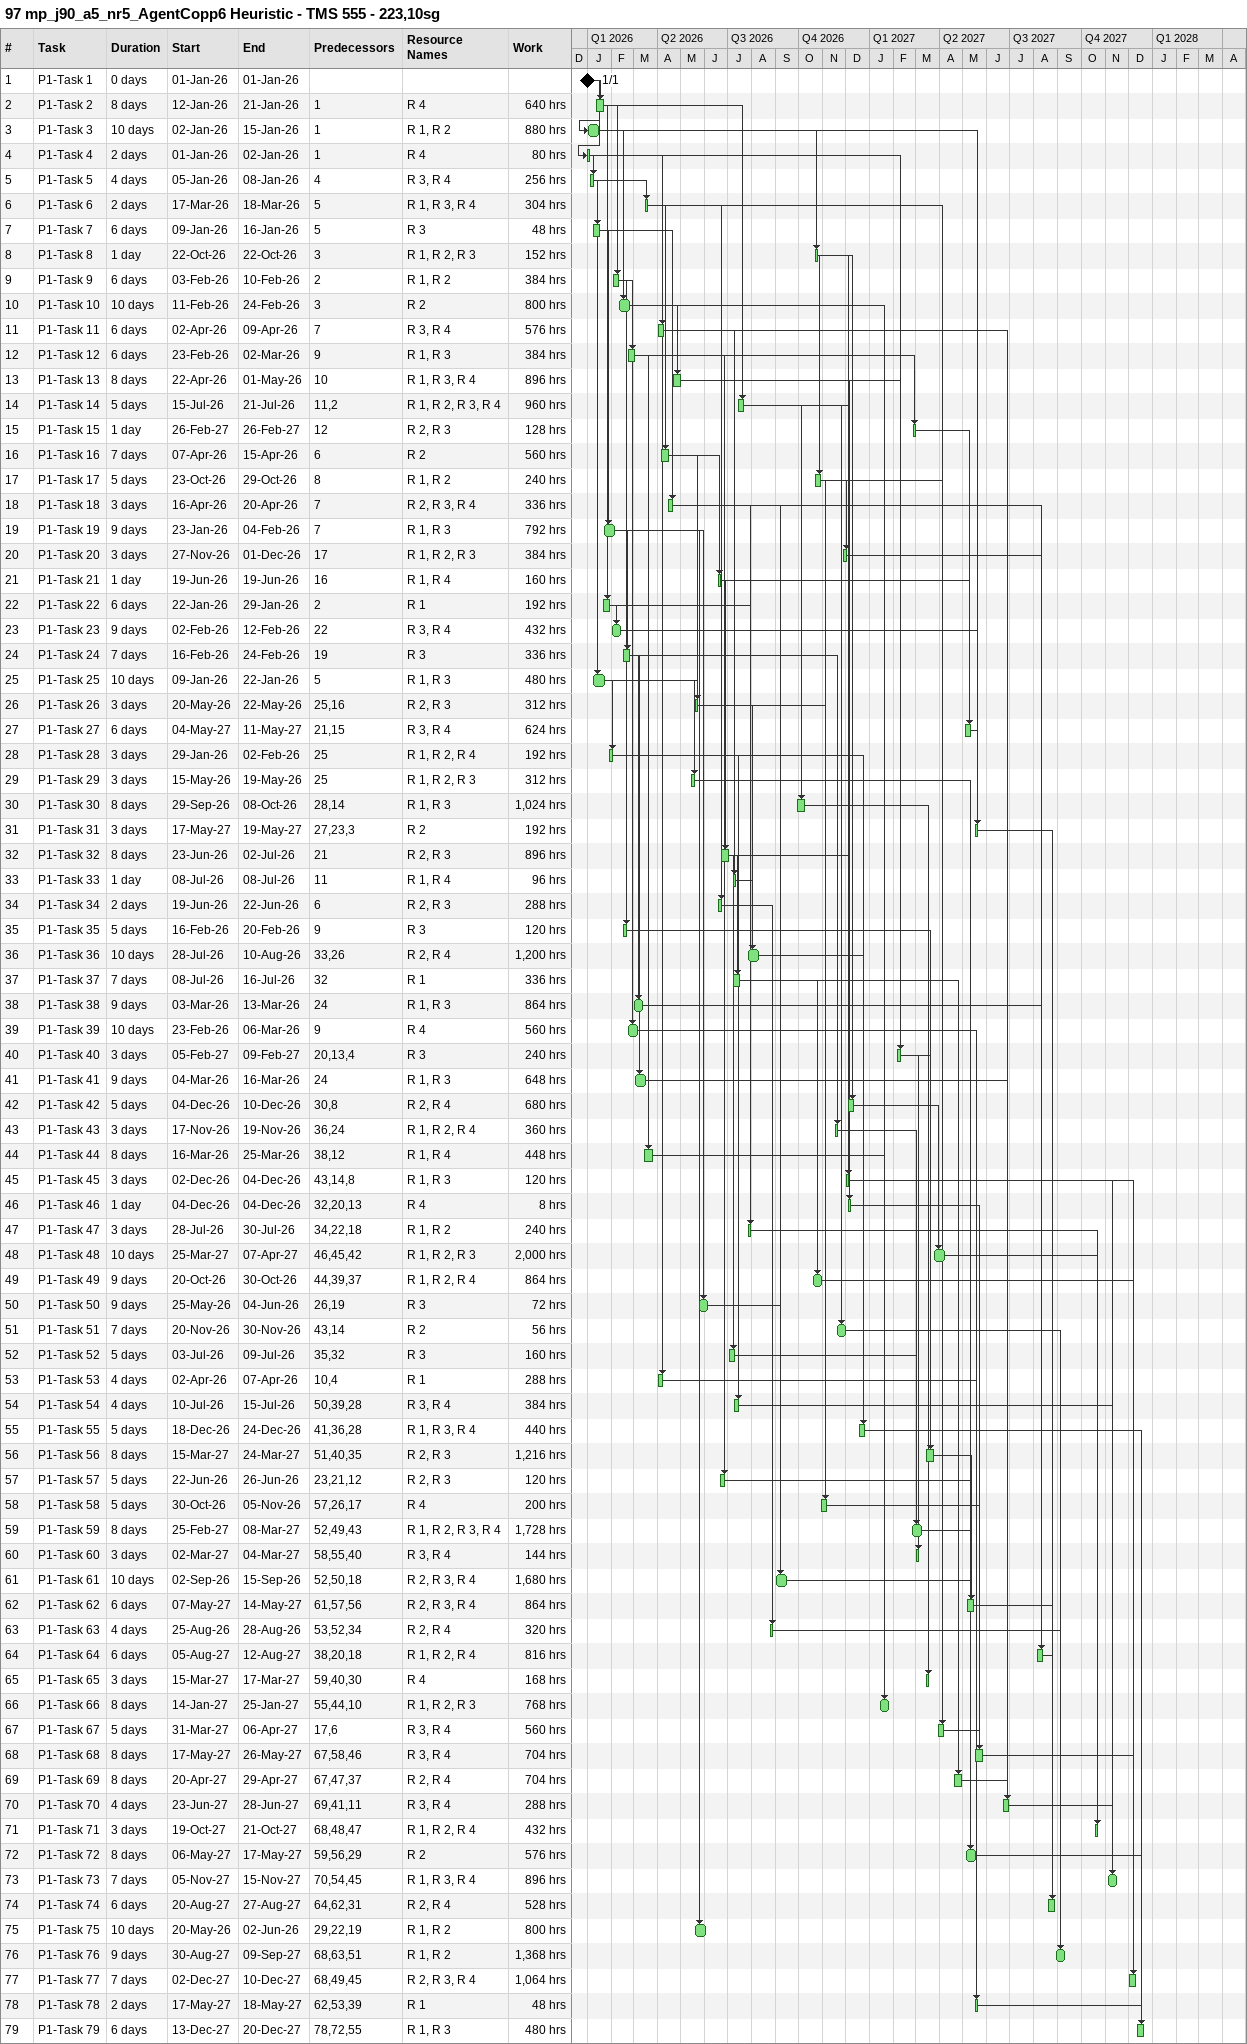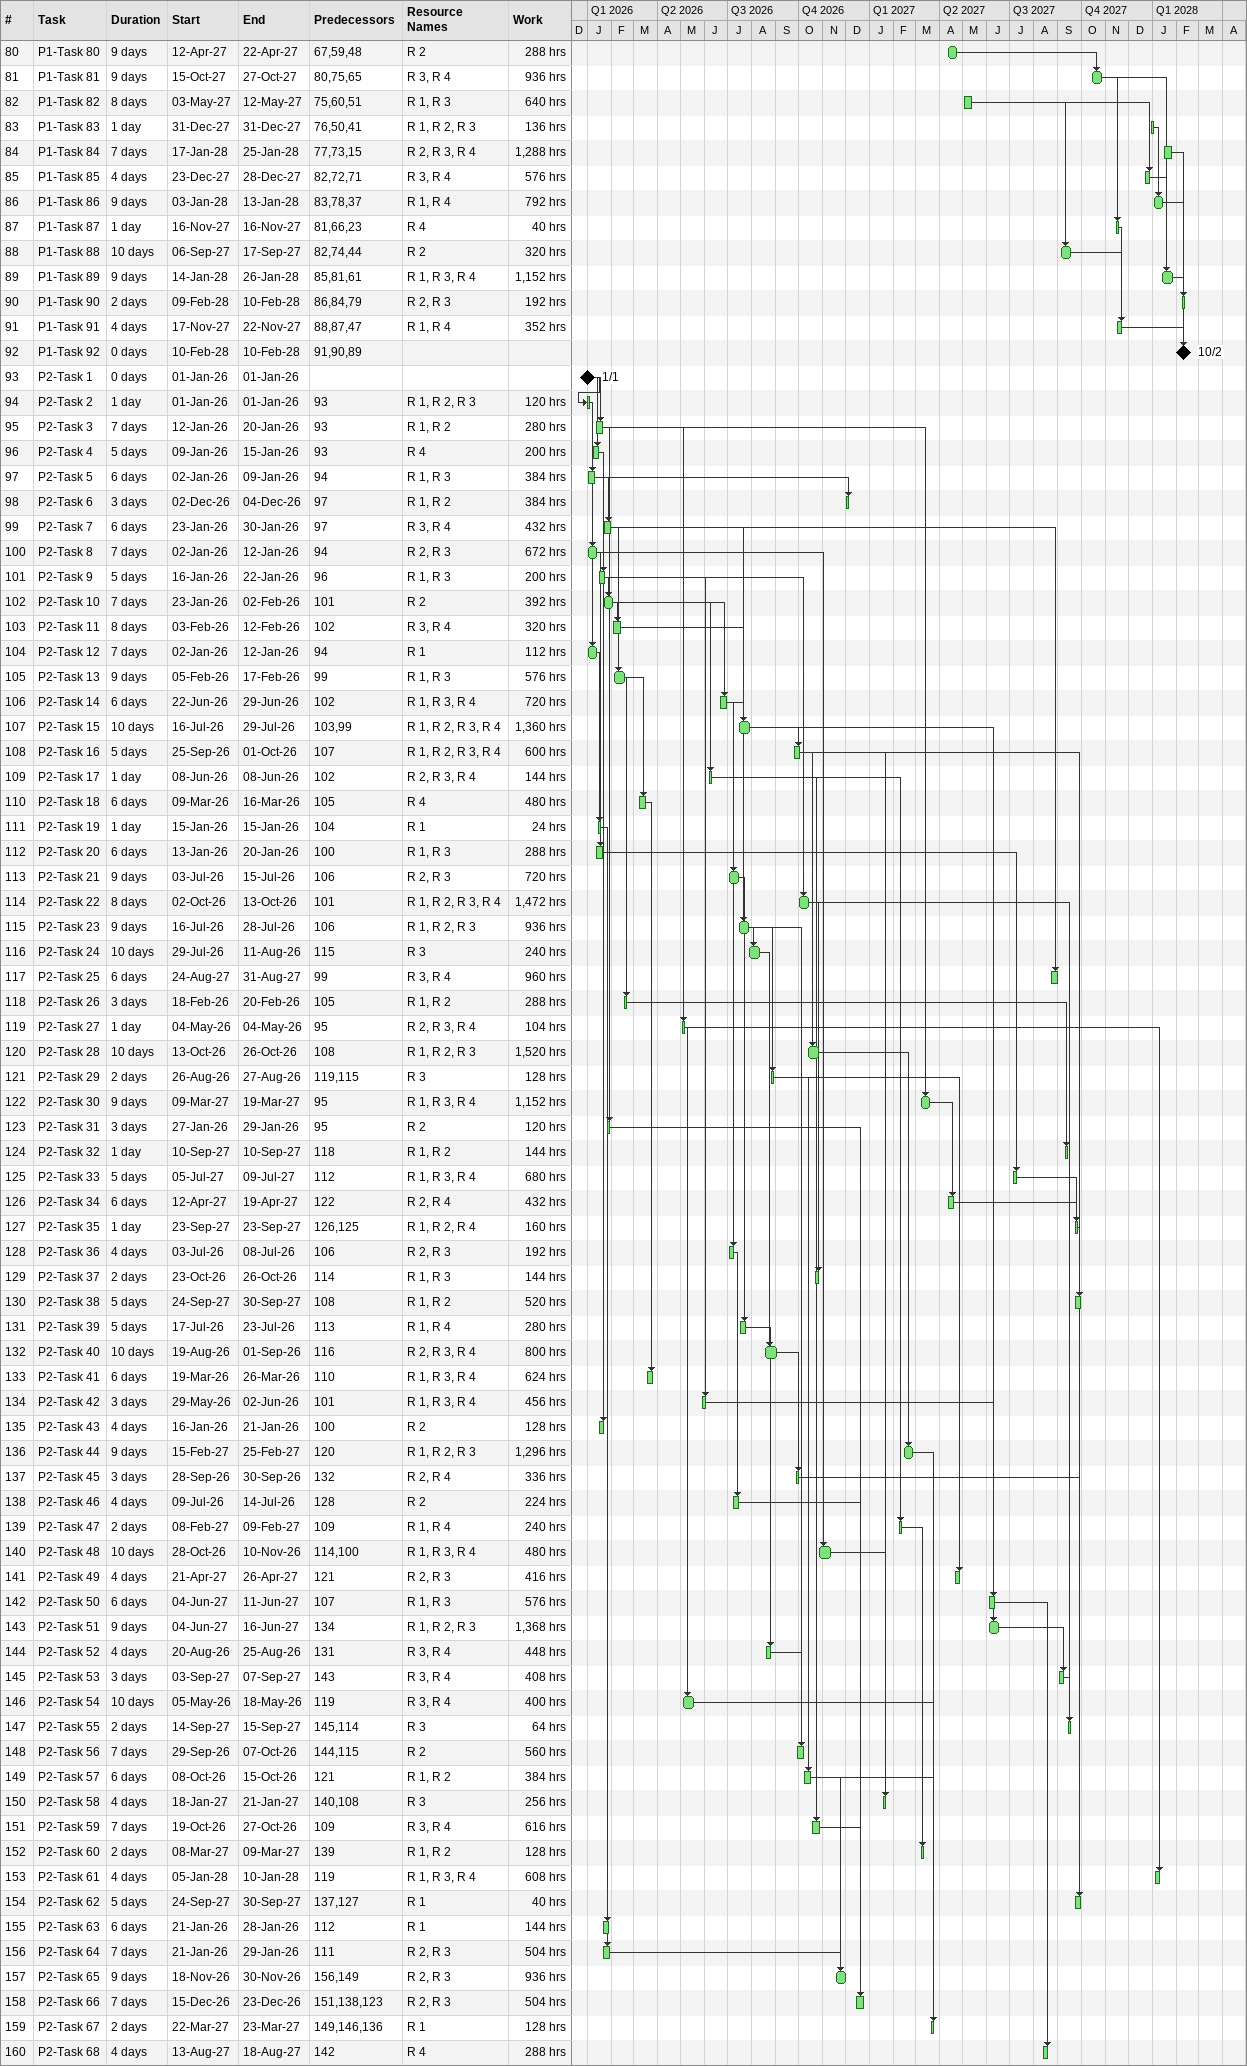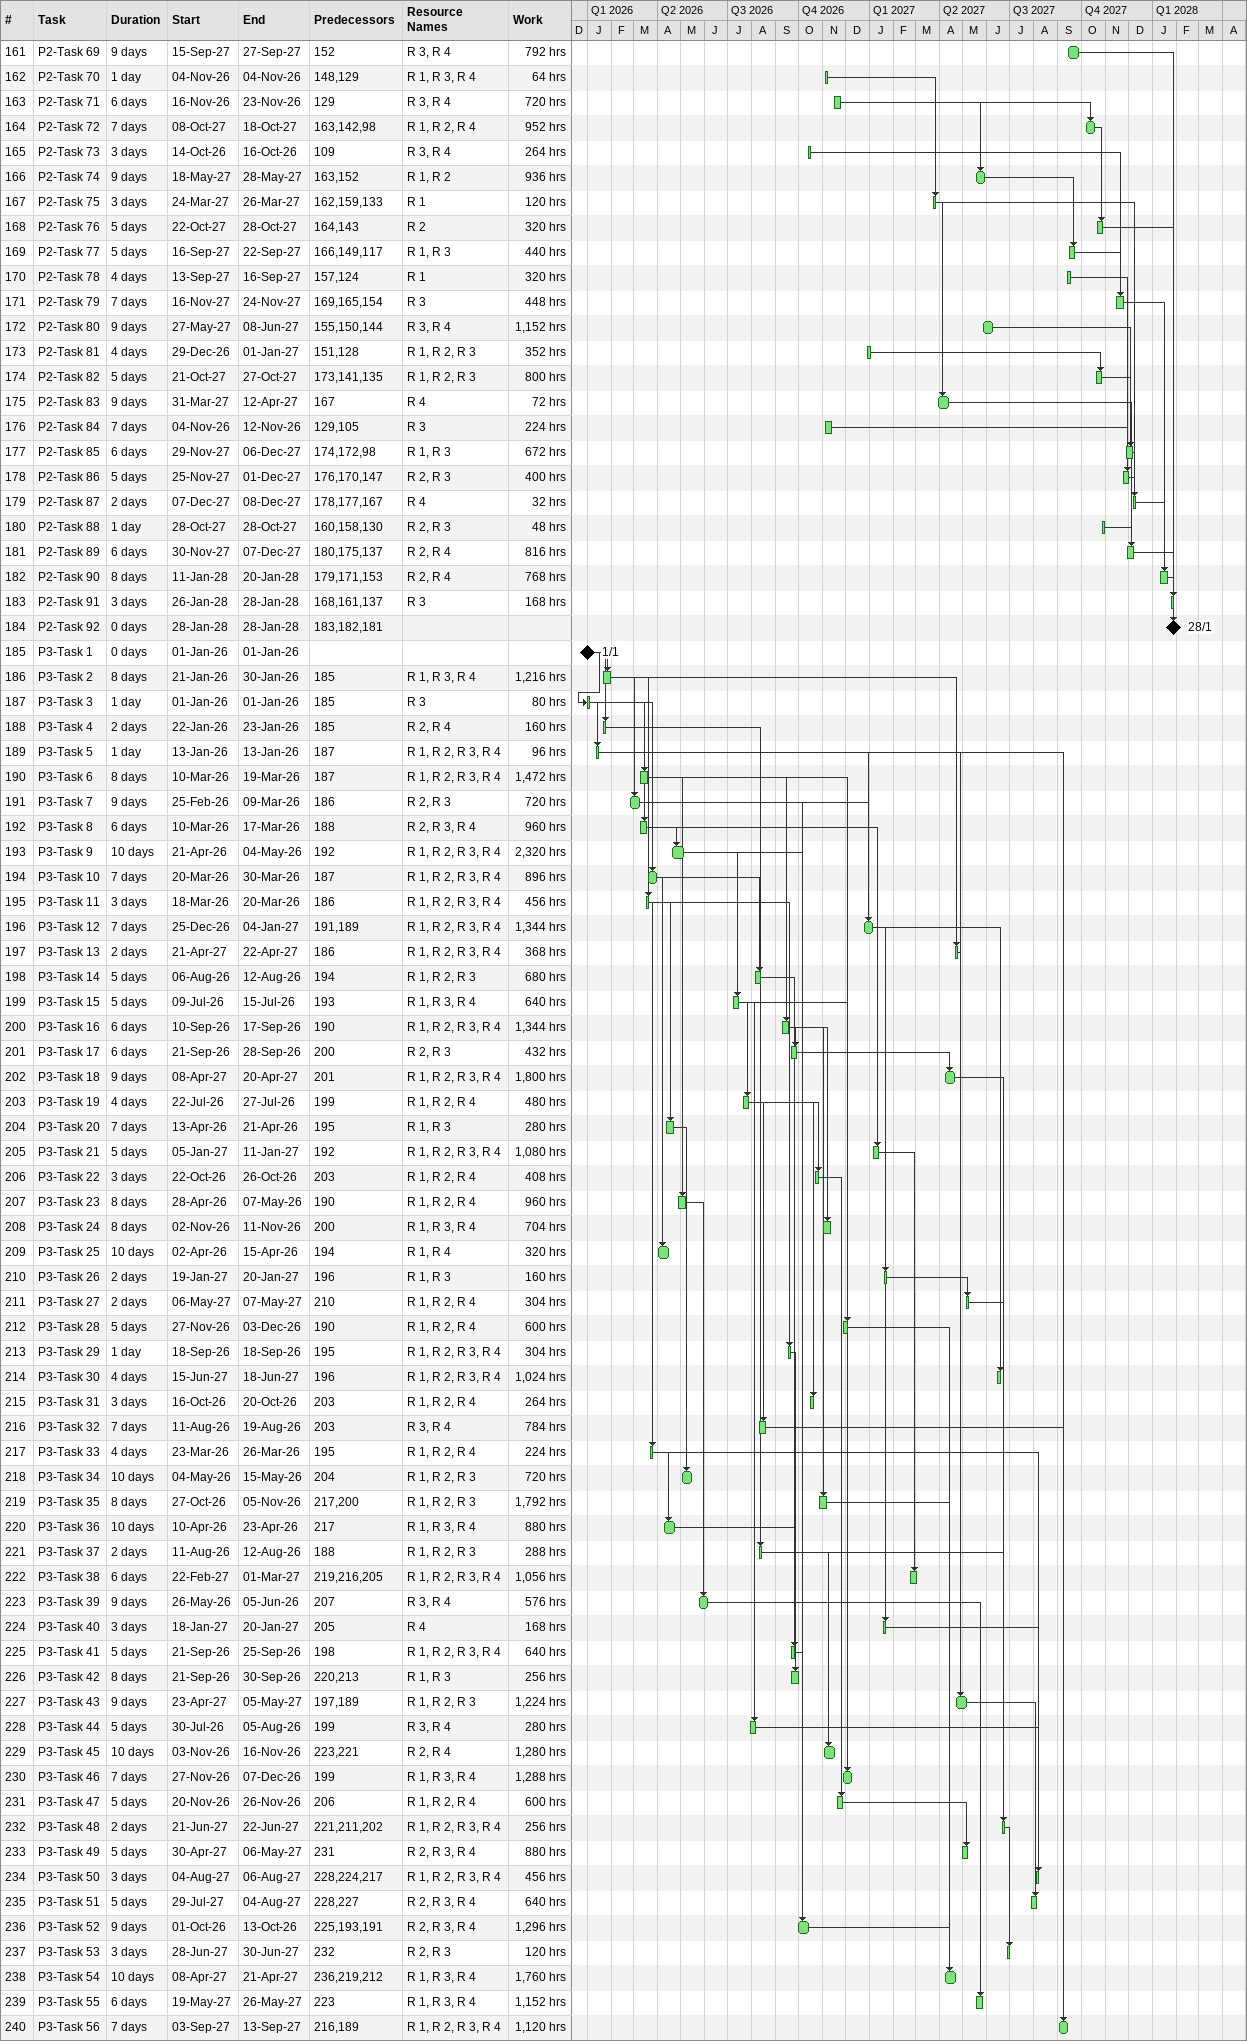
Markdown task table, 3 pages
97 mp_j90_a5_nr5_AgentCopp6 Heuristic - TMS 555 - 223,10sg

| ID | Task | Duration | Start | Finish | Predecessors | Resources | Work (h) |
|---|---|---|---|---|---|---|---|
| 1 | P1-Task 1 | 0d | 2026-01-01 | 2026-01-01 |  |  |  |
| 2 | P1-Task 2 | 8d | 2026-01-12 | 2026-01-21 | 1 | R 4 | 640 |
| 3 | P1-Task 3 | 10d | 2026-01-02 | 2026-01-15 | 1 | R 1, R 2 | 880 |
| 4 | P1-Task 4 | 2d | 2026-01-01 | 2026-01-02 | 1 | R 4 | 80 |
| 5 | P1-Task 5 | 4d | 2026-01-05 | 2026-01-08 | 4 | R 3, R 4 | 256 |
| 6 | P1-Task 6 | 2d | 2026-03-17 | 2026-03-18 | 5 | R 1, R 3, R 4 | 304 |
| 7 | P1-Task 7 | 6d | 2026-01-09 | 2026-01-16 | 5 | R 3 | 48 |
| 8 | P1-Task 8 | 1d | 2026-10-22 | 2026-10-22 | 3 | R 1, R 2, R 3 | 152 |
| 9 | P1-Task 9 | 6d | 2026-02-03 | 2026-02-10 | 2 | R 1, R 2 | 384 |
| 10 | P1-Task 10 | 10d | 2026-02-11 | 2026-02-24 | 3 | R 2 | 800 |
| 11 | P1-Task 11 | 6d | 2026-04-02 | 2026-04-09 | 7 | R 3, R 4 | 576 |
| 12 | P1-Task 12 | 6d | 2026-02-23 | 2026-03-02 | 9 | R 1, R 3 | 384 |
| 13 | P1-Task 13 | 8d | 2026-04-22 | 2026-05-01 | 10 | R 1, R 3, R 4 | 896 |
| 14 | P1-Task 14 | 5d | 2026-07-15 | 2026-07-21 | 11, 2 | R 1, R 2, R 3, R 4 | 960 |
| 15 | P1-Task 15 | 1d | 2027-02-26 | 2027-02-26 | 12 | R 2, R 3 | 128 |
| 16 | P1-Task 16 | 7d | 2026-04-07 | 2026-04-15 | 6 | R 2 | 560 |
| 17 | P1-Task 17 | 5d | 2026-10-23 | 2026-10-29 | 8 | R 1, R 2 | 240 |
| 18 | P1-Task 18 | 3d | 2026-04-16 | 2026-04-20 | 7 | R 2, R 3, R 4 | 336 |
| 19 | P1-Task 19 | 9d | 2026-01-23 | 2026-02-04 | 7 | R 1, R 3 | 792 |
| 20 | P1-Task 20 | 3d | 2026-11-27 | 2026-12-01 | 17 | R 1, R 2, R 3 | 384 |
| 21 | P1-Task 21 | 1d | 2026-06-19 | 2026-06-19 | 16 | R 1, R 4 | 160 |
| 22 | P1-Task 22 | 6d | 2026-01-22 | 2026-01-29 | 2 | R 1 | 192 |
| 23 | P1-Task 23 | 9d | 2026-02-02 | 2026-02-12 | 22 | R 3, R 4 | 432 |
| 24 | P1-Task 24 | 7d | 2026-02-16 | 2026-02-24 | 19 | R 3 | 336 |
| 25 | P1-Task 25 | 10d | 2026-01-09 | 2026-01-22 | 5 | R 1, R 3 | 480 |
| 26 | P1-Task 26 | 3d | 2026-05-20 | 2026-05-22 | 25, 16 | R 2, R 3 | 312 |
| 27 | P1-Task 27 | 6d | 2027-05-04 | 2027-05-11 | 21, 15 | R 3, R 4 | 624 |
| 28 | P1-Task 28 | 3d | 2026-01-29 | 2026-02-02 | 25 | R 1, R 2, R 4 | 192 |
| 29 | P1-Task 29 | 3d | 2026-05-15 | 2026-05-19 | 25 | R 1, R 2, R 3 | 312 |
| 30 | P1-Task 30 | 8d | 2026-09-29 | 2026-10-08 | 28, 14 | R 1, R 3 | 1024 |
| 31 | P1-Task 31 | 3d | 2027-05-17 | 2027-05-19 | 27, 23, 3 | R 2 | 192 |
| 32 | P1-Task 32 | 8d | 2026-06-23 | 2026-07-02 | 21 | R 2, R 3 | 896 |
| 33 | P1-Task 33 | 1d | 2026-07-08 | 2026-07-08 | 11 | R 1, R 4 | 96 |
| 34 | P1-Task 34 | 2d | 2026-06-19 | 2026-06-22 | 6 | R 2, R 3 | 288 |
| 35 | P1-Task 35 | 5d | 2026-02-16 | 2026-02-20 | 9 | R 3 | 120 |
| 36 | P1-Task 36 | 10d | 2026-07-28 | 2026-08-10 | 33, 26 | R 2, R 4 | 1200 |
| 37 | P1-Task 37 | 7d | 2026-07-08 | 2026-07-16 | 32 | R 1 | 336 |
| 38 | P1-Task 38 | 9d | 2026-03-03 | 2026-03-13 | 24 | R 1, R 3 | 864 |
| 39 | P1-Task 39 | 10d | 2026-02-23 | 2026-03-06 | 9 | R 4 | 560 |
| 40 | P1-Task 40 | 3d | 2027-02-05 | 2027-02-09 | 20, 13, 4 | R 3 | 240 |
| 41 | P1-Task 41 | 9d | 2026-03-04 | 2026-03-16 | 24 | R 1, R 3 | 648 |
| 42 | P1-Task 42 | 5d | 2026-12-04 | 2026-12-10 | 30, 8 | R 2, R 4 | 680 |
| 43 | P1-Task 43 | 3d | 2026-11-17 | 2026-11-19 | 36, 24 | R 1, R 2, R 4 | 360 |
| 44 | P1-Task 44 | 8d | 2026-03-16 | 2026-03-25 | 38, 12 | R 1, R 4 | 448 |
| 45 | P1-Task 45 | 3d | 2026-12-02 | 2026-12-04 | 43, 14, 8 | R 1, R 3 | 120 |
| 46 | P1-Task 46 | 1d | 2026-12-04 | 2026-12-04 | 32, 20, 13 | R 4 | 8 |
| 47 | P1-Task 47 | 3d | 2026-07-28 | 2026-07-30 | 34, 22, 18 | R 1, R 2 | 240 |
| 48 | P1-Task 48 | 10d | 2027-03-25 | 2027-04-07 | 46, 45, 42 | R 1, R 2, R 3 | 2000 |
| 49 | P1-Task 49 | 9d | 2026-10-20 | 2026-10-30 | 44, 39, 37 | R 1, R 2, R 4 | 864 |
| 50 | P1-Task 50 | 9d | 2026-05-25 | 2026-06-04 | 26, 19 | R 3 | 72 |
| 51 | P1-Task 51 | 7d | 2026-11-20 | 2026-11-30 | 43, 14 | R 2 | 56 |
| 52 | P1-Task 52 | 5d | 2026-07-03 | 2026-07-09 | 35, 32 | R 3 | 160 |
| 53 | P1-Task 53 | 4d | 2026-04-02 | 2026-04-07 | 10, 4 | R 1 | 288 |
| 54 | P1-Task 54 | 4d | 2026-07-10 | 2026-07-15 | 50, 39, 28 | R 3, R 4 | 384 |
| 55 | P1-Task 55 | 5d | 2026-12-18 | 2026-12-24 | 41, 36, 28 | R 1, R 3, R 4 | 440 |
| 56 | P1-Task 56 | 8d | 2027-03-15 | 2027-03-24 | 51, 40, 35 | R 2, R 3 | 1216 |
| 57 | P1-Task 57 | 5d | 2026-06-22 | 2026-06-26 | 23, 21, 12 | R 2, R 3 | 120 |
| 58 | P1-Task 58 | 5d | 2026-10-30 | 2026-11-05 | 57, 26, 17 | R 4 | 200 |
| 59 | P1-Task 59 | 8d | 2027-02-25 | 2027-03-08 | 52, 49, 43 | R 1, R 2, R 3, R 4 | 1728 |
| 60 | P1-Task 60 | 3d | 2027-03-02 | 2027-03-04 | 58, 55, 40 | R 3, R 4 | 144 |
| 61 | P1-Task 61 | 10d | 2026-09-02 | 2026-09-15 | 52, 50, 18 | R 2, R 3, R 4 | 1680 |
| 62 | P1-Task 62 | 6d | 2027-05-07 | 2027-05-14 | 61, 57, 56 | R 2, R 3, R 4 | 864 |
| 63 | P1-Task 63 | 4d | 2026-08-25 | 2026-08-28 | 53, 52, 34 | R 2, R 4 | 320 |
| 64 | P1-Task 64 | 6d | 2027-08-05 | 2027-08-12 | 38, 20, 18 | R 1, R 2, R 4 | 816 |
| 65 | P1-Task 65 | 3d | 2027-03-15 | 2027-03-17 | 59, 40, 30 | R 4 | 168 |
| 66 | P1-Task 66 | 8d | 2027-01-14 | 2027-01-25 | 55, 44, 10 | R 1, R 2, R 3 | 768 |
| 67 | P1-Task 67 | 5d | 2027-03-31 | 2027-04-06 | 17, 6 | R 3, R 4 | 560 |
| 68 | P1-Task 68 | 8d | 2027-05-17 | 2027-05-26 | 67, 58, 46 | R 3, R 4 | 704 |
| 69 | P1-Task 69 | 8d | 2027-04-20 | 2027-04-29 | 67, 47, 37 | R 2, R 4 | 704 |
| 70 | P1-Task 70 | 4d | 2027-06-23 | 2027-06-28 | 69, 41, 11 | R 3, R 4 | 288 |
| 71 | P1-Task 71 | 3d | 2027-10-19 | 2027-10-21 | 68, 48, 47 | R 1, R 2, R 4 | 432 |
| 72 | P1-Task 72 | 8d | 2027-05-06 | 2027-05-17 | 59, 56, 29 | R 2 | 576 |
| 73 | P1-Task 73 | 7d | 2027-11-05 | 2027-11-15 | 70, 54, 45 | R 1, R 3, R 4 | 896 |
| 74 | P1-Task 74 | 6d | 2027-08-20 | 2027-08-27 | 64, 62, 31 | R 2, R 4 | 528 |
| 75 | P1-Task 75 | 10d | 2026-05-20 | 2026-06-02 | 29, 22, 19 | R 1, R 2 | 800 |
| 76 | P1-Task 76 | 9d | 2027-08-30 | 2027-09-09 | 68, 63, 51 | R 1, R 2 | 1368 |
| 77 | P1-Task 77 | 7d | 2027-12-02 | 2027-12-10 | 68, 49, 45 | R 2, R 3, R 4 | 1064 |
| 78 | P1-Task 78 | 2d | 2027-05-17 | 2027-05-18 | 62, 53, 39 | R 1 | 48 |
| 79 | P1-Task 79 | 6d | 2027-12-13 | 2027-12-20 | 78, 72, 55 | R 1, R 3 | 480 |
| 80 | P1-Task 80 | 9d | 2027-04-12 | 2027-04-22 | 67, 59, 48 | R 2 | 288 |
| 81 | P1-Task 81 | 9d | 2027-10-15 | 2027-10-27 | 80, 75, 65 | R 3, R 4 | 936 |
| 82 | P1-Task 82 | 8d | 2027-05-03 | 2027-05-12 | 75, 60, 51 | R 1, R 3 | 640 |
| 83 | P1-Task 83 | 1d | 2027-12-31 | 2027-12-31 | 76, 50, 41 | R 1, R 2, R 3 | 136 |
| 84 | P1-Task 84 | 7d | 2028-01-17 | 2028-01-25 | 77, 73, 15 | R 2, R 3, R 4 | 1288 |
| 85 | P1-Task 85 | 4d | 2027-12-23 | 2027-12-28 | 82, 72, 71 | R 3, R 4 | 576 |
| 86 | P1-Task 86 | 9d | 2028-01-03 | 2028-01-13 | 83, 78, 37 | R 1, R 4 | 792 |
| 87 | P1-Task 87 | 1d | 2027-11-16 | 2027-11-16 | 81, 66, 23 | R 4 | 40 |
| 88 | P1-Task 88 | 10d | 2027-09-06 | 2027-09-17 | 82, 74, 44 | R 2 | 320 |
| 89 | P1-Task 89 | 9d | 2028-01-14 | 2028-01-26 | 85, 81, 61 | R 1, R 3, R 4 | 1152 |
| 90 | P1-Task 90 | 2d | 2028-02-09 | 2028-02-10 | 86, 84, 79 | R 2, R 3 | 192 |
| 91 | P1-Task 91 | 4d | 2027-11-17 | 2027-11-22 | 88, 87, 47 | R 1, R 4 | 352 |
| 92 | P1-Task 92 | 0d | 2028-02-10 | 2028-02-10 | 91, 90, 89 |  |  |
| 93 | P2-Task 1 | 0d | 2026-01-01 | 2026-01-01 |  |  |  |
| 94 | P2-Task 2 | 1d | 2026-01-01 | 2026-01-01 | 93 | R 1, R 2, R 3 | 120 |
| 95 | P2-Task 3 | 7d | 2026-01-12 | 2026-01-20 | 93 | R 1, R 2 | 280 |
| 96 | P2-Task 4 | 5d | 2026-01-09 | 2026-01-15 | 93 | R 4 | 200 |
| 97 | P2-Task 5 | 6d | 2026-01-02 | 2026-01-09 | 94 | R 1, R 3 | 384 |
| 98 | P2-Task 6 | 3d | 2026-12-02 | 2026-12-04 | 97 | R 1, R 2 | 384 |
| 99 | P2-Task 7 | 6d | 2026-01-23 | 2026-01-30 | 97 | R 3, R 4 | 432 |
| 100 | P2-Task 8 | 7d | 2026-01-02 | 2026-01-12 | 94 | R 2, R 3 | 672 |
| 101 | P2-Task 9 | 5d | 2026-01-16 | 2026-01-22 | 96 | R 1, R 3 | 200 |
| 102 | P2-Task 10 | 7d | 2026-01-23 | 2026-02-02 | 101 | R 2 | 392 |
| 103 | P2-Task 11 | 8d | 2026-02-03 | 2026-02-12 | 102 | R 3, R 4 | 320 |
| 104 | P2-Task 12 | 7d | 2026-01-02 | 2026-01-12 | 94 | R 1 | 112 |
| 105 | P2-Task 13 | 9d | 2026-02-05 | 2026-02-17 | 99 | R 1, R 3 | 576 |
| 106 | P2-Task 14 | 6d | 2026-06-22 | 2026-06-29 | 102 | R 1, R 3, R 4 | 720 |
| 107 | P2-Task 15 | 10d | 2026-07-16 | 2026-07-29 | 103, 99 | R 1, R 2, R 3, R 4 | 1360 |
| 108 | P2-Task 16 | 5d | 2026-09-25 | 2026-10-01 | 107 | R 1, R 2, R 3, R 4 | 600 |
| 109 | P2-Task 17 | 1d | 2026-06-08 | 2026-06-08 | 102 | R 2, R 3, R 4 | 144 |
| 110 | P2-Task 18 | 6d | 2026-03-09 | 2026-03-16 | 105 | R 4 | 480 |
| 111 | P2-Task 19 | 1d | 2026-01-15 | 2026-01-15 | 104 | R 1 | 24 |
| 112 | P2-Task 20 | 6d | 2026-01-13 | 2026-01-20 | 100 | R 1, R 3 | 288 |
| 113 | P2-Task 21 | 9d | 2026-07-03 | 2026-07-15 | 106 | R 2, R 3 | 720 |
| 114 | P2-Task 22 | 8d | 2026-10-02 | 2026-10-13 | 101 | R 1, R 2, R 3, R 4 | 1472 |
| 115 | P2-Task 23 | 9d | 2026-07-16 | 2026-07-28 | 106 | R 1, R 2, R 3 | 936 |
| 116 | P2-Task 24 | 10d | 2026-07-29 | 2026-08-11 | 115 | R 3 | 240 |
| 117 | P2-Task 25 | 6d | 2027-08-24 | 2027-08-31 | 99 | R 3, R 4 | 960 |
| 118 | P2-Task 26 | 3d | 2026-02-18 | 2026-02-20 | 105 | R 1, R 2 | 288 |
| 119 | P2-Task 27 | 1d | 2026-05-04 | 2026-05-04 | 95 | R 2, R 3, R 4 | 104 |
| 120 | P2-Task 28 | 10d | 2026-10-13 | 2026-10-26 | 108 | R 1, R 2, R 3 | 1520 |
| 121 | P2-Task 29 | 2d | 2026-08-26 | 2026-08-27 | 119, 115 | R 3 | 128 |
| 122 | P2-Task 30 | 9d | 2027-03-09 | 2027-03-19 | 95 | R 1, R 3, R 4 | 1152 |
| 123 | P2-Task 31 | 3d | 2026-01-27 | 2026-01-29 | 95 | R 2 | 120 |
| 124 | P2-Task 32 | 1d | 2027-09-10 | 2027-09-10 | 118 | R 1, R 2 | 144 |
| 125 | P2-Task 33 | 5d | 2027-07-05 | 2027-07-09 | 112 | R 1, R 3, R 4 | 680 |
| 126 | P2-Task 34 | 6d | 2027-04-12 | 2027-04-19 | 122 | R 2, R 4 | 432 |
| 127 | P2-Task 35 | 1d | 2027-09-23 | 2027-09-23 | 126, 125 | R 1, R 2, R 4 | 160 |
| 128 | P2-Task 36 | 4d | 2026-07-03 | 2026-07-08 | 106 | R 2, R 3 | 192 |
| 129 | P2-Task 37 | 2d | 2026-10-23 | 2026-10-26 | 114 | R 1, R 3 | 144 |
| 130 | P2-Task 38 | 5d | 2027-09-24 | 2027-09-30 | 108 | R 1, R 2 | 520 |
| 131 | P2-Task 39 | 5d | 2026-07-17 | 2026-07-23 | 113 | R 1, R 4 | 280 |
| 132 | P2-Task 40 | 10d | 2026-08-19 | 2026-09-01 | 116 | R 2, R 3, R 4 | 800 |
| 133 | P2-Task 41 | 6d | 2026-03-19 | 2026-03-26 | 110 | R 1, R 3, R 4 | 624 |
| 134 | P2-Task 42 | 3d | 2026-05-29 | 2026-06-02 | 101 | R 1, R 3, R 4 | 456 |
| 135 | P2-Task 43 | 4d | 2026-01-16 | 2026-01-21 | 100 | R 2 | 128 |
| 136 | P2-Task 44 | 9d | 2027-02-15 | 2027-02-25 | 120 | R 1, R 2, R 3 | 1296 |
| 137 | P2-Task 45 | 3d | 2026-09-28 | 2026-09-30 | 132 | R 2, R 4 | 336 |
| 138 | P2-Task 46 | 4d | 2026-07-09 | 2026-07-14 | 128 | R 2 | 224 |
| 139 | P2-Task 47 | 2d | 2027-02-08 | 2027-02-09 | 109 | R 1, R 4 | 240 |
| 140 | P2-Task 48 | 10d | 2026-10-28 | 2026-11-10 | 114, 100 | R 1, R 3, R 4 | 480 |
| 141 | P2-Task 49 | 4d | 2027-04-21 | 2027-04-26 | 121 | R 2, R 3 | 416 |
| 142 | P2-Task 50 | 6d | 2027-06-04 | 2027-06-11 | 107 | R 1, R 3 | 576 |
| 143 | P2-Task 51 | 9d | 2027-06-04 | 2027-06-16 | 134 | R 1, R 2, R 3 | 1368 |
| 144 | P2-Task 52 | 4d | 2026-08-20 | 2026-08-25 | 131 | R 3, R 4 | 448 |
| 145 | P2-Task 53 | 3d | 2027-09-03 | 2027-09-07 | 143 | R 3, R 4 | 408 |
| 146 | P2-Task 54 | 10d | 2026-05-05 | 2026-05-18 | 119 | R 3, R 4 | 400 |
| 147 | P2-Task 55 | 2d | 2027-09-14 | 2027-09-15 | 145, 114 | R 3 | 64 |
| 148 | P2-Task 56 | 7d | 2026-09-29 | 2026-10-07 | 144, 115 | R 2 | 560 |
| 149 | P2-Task 57 | 6d | 2026-10-08 | 2026-10-15 | 121 | R 1, R 2 | 384 |
| 150 | P2-Task 58 | 4d | 2027-01-18 | 2027-01-21 | 140, 108 | R 3 | 256 |
| 151 | P2-Task 59 | 7d | 2026-10-19 | 2026-10-27 | 109 | R 3, R 4 | 616 |
| 152 | P2-Task 60 | 2d | 2027-03-08 | 2027-03-09 | 139 | R 1, R 2 | 128 |
| 153 | P2-Task 61 | 4d | 2028-01-05 | 2028-01-10 | 119 | R 1, R 3, R 4 | 608 |
| 154 | P2-Task 62 | 5d | 2027-09-24 | 2027-09-30 | 137, 127 | R 1 | 40 |
| 155 | P2-Task 63 | 6d | 2026-01-21 | 2026-01-28 | 112 | R 1 | 144 |
| 156 | P2-Task 64 | 7d | 2026-01-21 | 2026-01-29 | 111 | R 2, R 3 | 504 |
| 157 | P2-Task 65 | 9d | 2026-11-18 | 2026-11-30 | 156, 149 | R 2, R 3 | 936 |
| 158 | P2-Task 66 | 7d | 2026-12-15 | 2026-12-23 | 151, 138, 123 | R 2, R 3 | 504 |
| 159 | P2-Task 67 | 2d | 2027-03-22 | 2027-03-23 | 149, 146, 136 | R 1 | 128 |
| 160 | P2-Task 68 | 4d | 2027-08-13 | 2027-08-18 | 142 | R 4 | 288 |
| 161 | P2-Task 69 | 9d | 2027-09-15 | 2027-09-27 | 152 | R 3, R 4 | 792 |
| 162 | P2-Task 70 | 1d | 2026-11-04 | 2026-11-04 | 148, 129 | R 1, R 3, R 4 | 64 |
| 163 | P2-Task 71 | 6d | 2026-11-16 | 2026-11-23 | 129 | R 3, R 4 | 720 |
| 164 | P2-Task 72 | 7d | 2027-10-08 | 2027-10-18 | 163, 142, 98 | R 1, R 2, R 4 | 952 |
| 165 | P2-Task 73 | 3d | 2026-10-14 | 2026-10-16 | 109 | R 3, R 4 | 264 |
| 166 | P2-Task 74 | 9d | 2027-05-18 | 2027-05-28 | 163, 152 | R 1, R 2 | 936 |
| 167 | P2-Task 75 | 3d | 2027-03-24 | 2027-03-26 | 162, 159, 133 | R 1 | 120 |
| 168 | P2-Task 76 | 5d | 2027-10-22 | 2027-10-28 | 164, 143 | R 2 | 320 |
| 169 | P2-Task 77 | 5d | 2027-09-16 | 2027-09-22 | 166, 149, 117 | R 1, R 3 | 440 |
| 170 | P2-Task 78 | 4d | 2027-09-13 | 2027-09-16 | 157, 124 | R 1 | 320 |
| 171 | P2-Task 79 | 7d | 2027-11-16 | 2027-11-24 | 169, 165, 154 | R 3 | 448 |
| 172 | P2-Task 80 | 9d | 2027-05-27 | 2027-06-08 | 155, 150, 144 | R 3, R 4 | 1152 |
| 173 | P2-Task 81 | 4d | 2026-12-29 | 2027-01-01 | 151, 128 | R 1, R 2, R 3 | 352 |
| 174 | P2-Task 82 | 5d | 2027-10-21 | 2027-10-27 | 173, 141, 135 | R 1, R 2, R 3 | 800 |
| 175 | P2-Task 83 | 9d | 2027-03-31 | 2027-04-12 | 167 | R 4 | 72 |
| 176 | P2-Task 84 | 7d | 2026-11-04 | 2026-11-12 | 129, 105 | R 3 | 224 |
| 177 | P2-Task 85 | 6d | 2027-11-29 | 2027-12-06 | 174, 172, 98 | R 1, R 3 | 672 |
| 178 | P2-Task 86 | 5d | 2027-11-25 | 2027-12-01 | 176, 170, 147 | R 2, R 3 | 400 |
| 179 | P2-Task 87 | 2d | 2027-12-07 | 2027-12-08 | 178, 177, 167 | R 4 | 32 |
| 180 | P2-Task 88 | 1d | 2027-10-28 | 2027-10-28 | 160, 158, 130 | R 2, R 3 | 48 |
| 181 | P2-Task 89 | 6d | 2027-11-30 | 2027-12-07 | 180, 175, 137 | R 2, R 4 | 816 |
| 182 | P2-Task 90 | 8d | 2028-01-11 | 2028-01-20 | 179, 171, 153 | R 2, R 4 | 768 |
| 183 | P2-Task 91 | 3d | 2028-01-26 | 2028-01-28 | 168, 161, 137 | R 3 | 168 |
| 184 | P2-Task 92 | 0d | 2028-01-28 | 2028-01-28 | 183, 182, 181 |  |  |
| 185 | P3-Task 1 | 0d | 2026-01-01 | 2026-01-01 |  |  |  |
| 186 | P3-Task 2 | 8d | 2026-01-21 | 2026-01-30 | 185 | R 1, R 3, R 4 | 1216 |
| 187 | P3-Task 3 | 1d | 2026-01-01 | 2026-01-01 | 185 | R 3 | 80 |
| 188 | P3-Task 4 | 2d | 2026-01-22 | 2026-01-23 | 185 | R 2, R 4 | 160 |
| 189 | P3-Task 5 | 1d | 2026-01-13 | 2026-01-13 | 187 | R 1, R 2, R 3, R 4 | 96 |
| 190 | P3-Task 6 | 8d | 2026-03-10 | 2026-03-19 | 187 | R 1, R 2, R 3, R 4 | 1472 |
| 191 | P3-Task 7 | 9d | 2026-02-25 | 2026-03-09 | 186 | R 2, R 3 | 720 |
| 192 | P3-Task 8 | 6d | 2026-03-10 | 2026-03-17 | 188 | R 2, R 3, R 4 | 960 |
| 193 | P3-Task 9 | 10d | 2026-04-21 | 2026-05-04 | 192 | R 1, R 2, R 3, R 4 | 2320 |
| 194 | P3-Task 10 | 7d | 2026-03-20 | 2026-03-30 | 187 | R 1, R 2, R 3, R 4 | 896 |
| 195 | P3-Task 11 | 3d | 2026-03-18 | 2026-03-20 | 186 | R 1, R 2, R 3, R 4 | 456 |
| 196 | P3-Task 12 | 7d | 2026-12-25 | 2027-01-04 | 191, 189 | R 1, R 2, R 3, R 4 | 1344 |
| 197 | P3-Task 13 | 2d | 2027-04-21 | 2027-04-22 | 186 | R 1, R 2, R 3, R 4 | 368 |
| 198 | P3-Task 14 | 5d | 2026-08-06 | 2026-08-12 | 194 | R 1, R 2, R 3 | 680 |
| 199 | P3-Task 15 | 5d | 2026-07-09 | 2026-07-15 | 193 | R 1, R 3, R 4 | 640 |
| 200 | P3-Task 16 | 6d | 2026-09-10 | 2026-09-17 | 190 | R 1, R 2, R 3, R 4 | 1344 |
| 201 | P3-Task 17 | 6d | 2026-09-21 | 2026-09-28 | 200 | R 2, R 3 | 432 |
| 202 | P3-Task 18 | 9d | 2027-04-08 | 2027-04-20 | 201 | R 1, R 2, R 3, R 4 | 1800 |
| 203 | P3-Task 19 | 4d | 2026-07-22 | 2026-07-27 | 199 | R 1, R 2, R 4 | 480 |
| 204 | P3-Task 20 | 7d | 2026-04-13 | 2026-04-21 | 195 | R 1, R 3 | 280 |
| 205 | P3-Task 21 | 5d | 2027-01-05 | 2027-01-11 | 192 | R 1, R 2, R 3, R 4 | 1080 |
| 206 | P3-Task 22 | 3d | 2026-10-22 | 2026-10-26 | 203 | R 1, R 2, R 4 | 408 |
| 207 | P3-Task 23 | 8d | 2026-04-28 | 2026-05-07 | 190 | R 1, R 2, R 4 | 960 |
| 208 | P3-Task 24 | 8d | 2026-11-02 | 2026-11-11 | 200 | R 1, R 3, R 4 | 704 |
| 209 | P3-Task 25 | 10d | 2026-04-02 | 2026-04-15 | 194 | R 1, R 4 | 320 |
| 210 | P3-Task 26 | 2d | 2027-01-19 | 2027-01-20 | 196 | R 1, R 3 | 160 |
| 211 | P3-Task 27 | 2d | 2027-05-06 | 2027-05-07 | 210 | R 1, R 2, R 4 | 304 |
| 212 | P3-Task 28 | 5d | 2026-11-27 | 2026-12-03 | 190 | R 1, R 2, R 4 | 600 |
| 213 | P3-Task 29 | 1d | 2026-09-18 | 2026-09-18 | 195 | R 1, R 2, R 3, R 4 | 304 |
| 214 | P3-Task 30 | 4d | 2027-06-15 | 2027-06-18 | 196 | R 1, R 2, R 3, R 4 | 1024 |
| 215 | P3-Task 31 | 3d | 2026-10-16 | 2026-10-20 | 203 | R 1, R 2, R 4 | 264 |
| 216 | P3-Task 32 | 7d | 2026-08-11 | 2026-08-19 | 203 | R 3, R 4 | 784 |
| 217 | P3-Task 33 | 4d | 2026-03-23 | 2026-03-26 | 195 | R 1, R 2, R 4 | 224 |
| 218 | P3-Task 34 | 10d | 2026-05-04 | 2026-05-15 | 204 | R 1, R 2, R 3 | 720 |
| 219 | P3-Task 35 | 8d | 2026-10-27 | 2026-11-05 | 217, 200 | R 1, R 2, R 3 | 1792 |
| 220 | P3-Task 36 | 10d | 2026-04-10 | 2026-04-23 | 217 | R 1, R 3, R 4 | 880 |
| 221 | P3-Task 37 | 2d | 2026-08-11 | 2026-08-12 | 188 | R 1, R 2, R 3 | 288 |
| 222 | P3-Task 38 | 6d | 2027-02-22 | 2027-03-01 | 219, 216, 205 | R 1, R 2, R 3, R 4 | 1056 |
| 223 | P3-Task 39 | 9d | 2026-05-26 | 2026-06-05 | 207 | R 3, R 4 | 576 |
| 224 | P3-Task 40 | 3d | 2027-01-18 | 2027-01-20 | 205 | R 4 | 168 |
| 225 | P3-Task 41 | 5d | 2026-09-21 | 2026-09-25 | 198 | R 1, R 2, R 3, R 4 | 640 |
| 226 | P3-Task 42 | 8d | 2026-09-21 | 2026-09-30 | 220, 213 | R 1, R 3 | 256 |
| 227 | P3-Task 43 | 9d | 2027-04-23 | 2027-05-05 | 197, 189 | R 1, R 2, R 3 | 1224 |
| 228 | P3-Task 44 | 5d | 2026-07-30 | 2026-08-05 | 199 | R 3, R 4 | 280 |
| 229 | P3-Task 45 | 10d | 2026-11-03 | 2026-11-16 | 223, 221 | R 2, R 4 | 1280 |
| 230 | P3-Task 46 | 7d | 2026-11-27 | 2026-12-07 | 199 | R 1, R 3, R 4 | 1288 |
| 231 | P3-Task 47 | 5d | 2026-11-20 | 2026-11-26 | 206 | R 1, R 2, R 4 | 600 |
| 232 | P3-Task 48 | 2d | 2027-06-21 | 2027-06-22 | 221, 211, 202 | R 1, R 2, R 3, R 4 | 256 |
| 233 | P3-Task 49 | 5d | 2027-04-30 | 2027-05-06 | 231 | R 2, R 3, R 4 | 880 |
| 234 | P3-Task 50 | 3d | 2027-08-04 | 2027-08-06 | 228, 224, 217 | R 1, R 2, R 3, R 4 | 456 |
| 235 | P3-Task 51 | 5d | 2027-07-29 | 2027-08-04 | 228, 227 | R 2, R 3, R 4 | 640 |
| 236 | P3-Task 52 | 9d | 2026-10-01 | 2026-10-13 | 225, 193, 191 | R 2, R 3, R 4 | 1296 |
| 237 | P3-Task 53 | 3d | 2027-06-28 | 2027-06-30 | 232 | R 2, R 3 | 120 |
| 238 | P3-Task 54 | 10d | 2027-04-08 | 2027-04-21 | 236, 219, 212 | R 1, R 3, R 4 | 1760 |
| 239 | P3-Task 55 | 6d | 2027-05-19 | 2027-05-26 | 223 | R 1, R 3, R 4 | 1152 |
| 240 | P3-Task 56 | 7d | 2027-09-03 | 2027-09-13 | 216, 189 | R 1, R 2, R 3, R 4 | 1120 |
